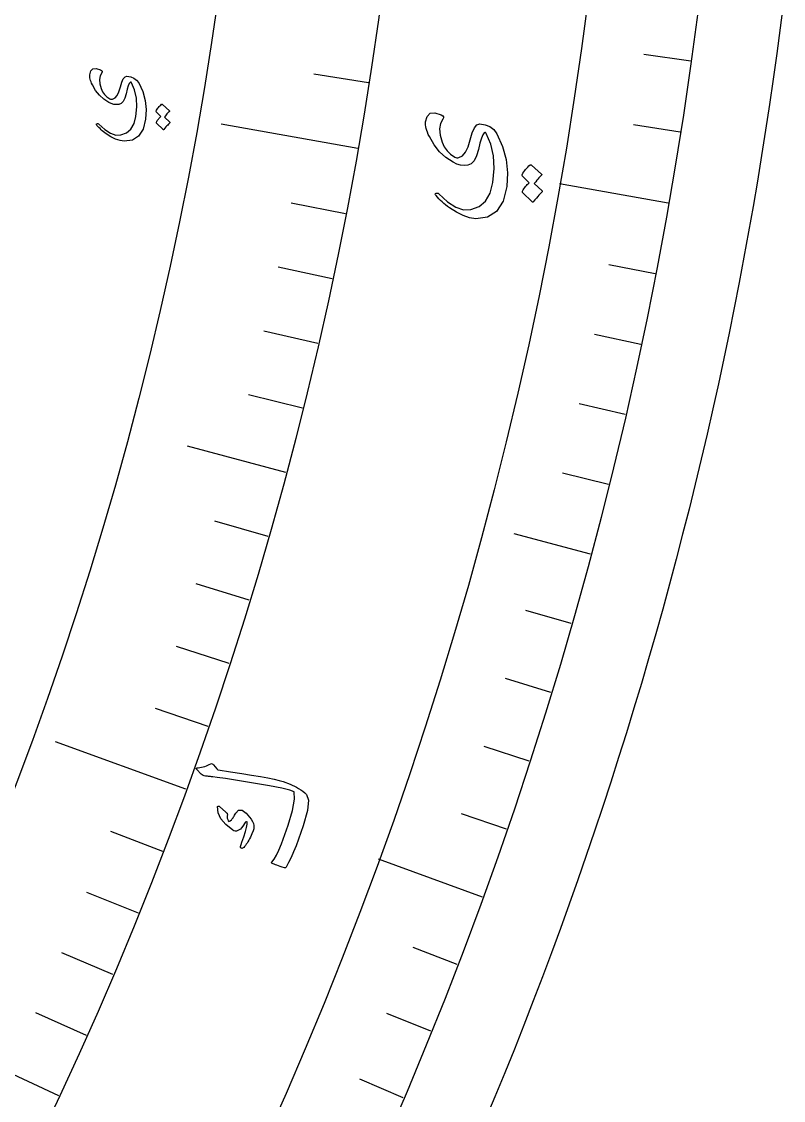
# Model space of a CAD drawing. Header units: millimetres. Extents: x -82 to 82, y -82 to 107.
# Drawn here: x 66.94 to 81.88, y -31.64 to -10.48 of the extents above; entities that cross this region are included whole.
import ezdxf

# ---------------------------------------------------------------- set-up
doc = ezdxf.new("R2010")
doc.units = ezdxf.units.MM
for name, color, linetype in [('CUT_OUTER', 1, 'Continuous'), ('ENGRAVE', 7, 'Continuous'), ('ENGRAVE_FINE', 8, 'Continuous'), ('TEXT', 5, 'Continuous')]:
    doc.layers.add(name, color=color, linetype=linetype)

msp = doc.modelspace()

# ---------------------------------------------------------------- linework, layer by layer
at = {"layer": 'CUT_OUTER'}
msp.add_lwpolyline([(81.8796, -10.0989), (81.8161, -10.6011), (81.7495, -11.1029), (81.6798, -11.6043), (81.6071, -12.1053), (81.5312, -12.6058), (81.4524, -13.1058), (81.3704, -13.6053), (81.2854, -14.1044), (81.1973, -14.6028), (81.1062, -15.1008), (81.012, -15.5982), (80.9148, -16.095), (80.8145, -16.5911), (80.7112, -17.0867), (80.6048, -17.5816), (80.4954, -18.0759), (80.383, -18.5694), (80.2675, -19.0623), (80.1491, -19.5544), (80.0276, -20.0459), (79.9031, -20.5365), (79.7756, -21.0264), (79.645, -21.5155), (79.5115, -22.0038), (79.375, -22.4913), (79.2355, -22.9779), (79.093, -23.4636), (78.9476, -23.9485), (78.7991, -24.4324), (78.6477, -24.9155), (78.4934, -25.3976), (78.3361, -25.8787), (78.1758, -26.3589), (78.0126, -26.8381), (77.8465, -27.3163), (77.6774, -27.7934), (77.5054, -28.2695), (77.3305, -28.7445), (77.1526, -29.2185), (76.9719, -29.6913), (76.7883, -30.1631), (76.6018, -30.6337), (76.4123, -31.1031), (76.2201, -31.5714), (76.0249, -32.0385)], dxfattribs=at)
at = {"layer": 'ENGRAVE'}
for points in [[(73.5282, -12.965), (70.8471, -12.4922)], [(79.6217, -14.0395), (77.489, -13.6634)], [(72.1184, -19.3241), (70.19, -18.8073)], [(78.0951, -20.9255), (76.6009, -20.5252)], [(70.1598, -25.5361), (67.6015, -24.6049)], [(75.9741, -27.6523), (73.9391, -26.9116)], [(67.6672, -31.5537), (65.8578, -30.71)]]:
    msp.add_lwpolyline(points, dxfattribs=at)
for radius in [80.85, 80.85, 78.6844, 74.6625, 74.6625, 71.4862]:
    msp.add_circle((0, 0), radius, dxfattribs=at)
at = {"layer": 'ENGRAVE_FINE'}
for points in [[(80.0632, -11.2521), (79.1441, -11.123)], [(73.7433, -11.6798), (72.6677, -11.5094)], [(79.8546, -12.6477), (78.9379, -12.5025)], [(73.2907, -14.2463), (72.2217, -14.0385)], [(73.0309, -15.5232), (71.9657, -15.2968)], [(79.3646, -15.4269), (78.4535, -15.2498)], [(72.7489, -16.7954), (71.6878, -16.5504)], [(79.0832, -16.8097), (78.1754, -16.6167)], [(72.4447, -18.0625), (71.3881, -17.799)], [(78.7778, -18.1873), (77.8735, -17.9785)], [(78.4484, -19.5594), (77.5479, -19.3349)], [(71.7702, -20.5798), (70.7234, -20.2796)], [(71.4001, -21.8292), (70.3587, -21.5108)], [(77.718, -22.2853), (76.8258, -22.0295)], [(71.0083, -23.072), (69.9726, -22.7355)], [(77.3172, -23.6383), (76.4297, -23.3669)], [(70.5948, -24.3077), (69.5651, -23.9532)], [(76.8929, -24.984), (76.0102, -24.6972)], [(76.4452, -26.3222), (75.5676, -26.02)], [(69.7034, -26.7566), (68.6868, -26.3664)], [(69.2259, -27.9691), (68.2162, -27.5611)], [(68.7272, -29.173), (67.7248, -28.7475)], [(75.48, -28.974), (74.6135, -28.6414)], [(68.2076, -30.368), (67.2127, -29.925)], [(74.9628, -30.2869), (74.1023, -29.9393)], [(74.4228, -31.5906), (73.5685, -31.228)]]:
    msp.add_lwpolyline(points, dxfattribs=at)
at = {"layer": 'TEXT'}
for points in [[(68.507, -11.4801), (68.4742, -11.5416), (68.461, -11.6142), (68.4674, -11.6979), (68.4934, -11.7929), (68.5229, -11.8554), (68.5615, -11.91), (68.6093, -11.9566), (68.6662, -11.9953), (68.6781, -12.0002), (68.6909, -12.0027), (68.7047, -12.0028), (68.7194, -12.0004), (68.7682, -11.9758), (68.8101, -11.9276), (68.8451, -11.8558), (68.8732, -11.7602), (68.8998, -11.6657), (68.9302, -11.5989), (68.9644, -11.5599), (69.0025, -11.5485), (69.0766, -11.559), (69.1398, -11.5846), (69.1922, -11.6254), (69.2337, -11.6814), (69.3106, -11.8505), (69.3583, -12.0253), (69.3769, -12.2055), (69.3663, -12.3911), (69.3169, -12.587), (69.2309, -12.7244), (69.1085, -12.8033), (68.9499, -12.8238), (68.8673, -12.8113), (68.7804, -12.7828), (68.6891, -12.7385), (68.5934, -12.6782), (68.5674, -12.6586), (68.5424, -12.6388), (68.5184, -12.6188), (68.4956, -12.5987), (68.4737, -12.5782), (68.4527, -12.5572), (68.4325, -12.5358), (68.4132, -12.5138), (68.4057, -12.5026), (68.4034, -12.4933), (68.4066, -12.4861), (68.4151, -12.4809), (68.4248, -12.4789), (68.434, -12.4797), (68.4428, -12.4832), (68.451, -12.4895), (68.5694, -12.5969), (68.6807, -12.6682), (68.7852, -12.7034), (68.8828, -12.7023), (68.993, -12.661), (69.0791, -12.5863), (69.1409, -12.4781), (69.1782, -12.3365), (69.1963, -12.1498), (69.1878, -11.9774), (69.1527, -11.8195), (69.0912, -11.6762), (69.0854, -11.6673), (69.0788, -11.6631), (69.0714, -11.6639), (69.0632, -11.6694), (69.0455, -11.6945), (69.0263, -11.7399), (69.0057, -11.8057), (68.9837, -11.8919), (68.9574, -11.9789), (68.9252, -12.0431), (68.887, -12.0846), (68.8429, -12.1034), (68.7942, -12.1071), (68.7448, -12.1018), (68.6947, -12.0875), (68.6438, -12.0642), (68.5468, -12.0008), (68.4612, -11.9216), (68.3868, -11.8267), (68.3236, -11.716), (68.3091, -11.6871), (68.2969, -11.6593), (68.2872, -11.6327), (68.2798, -11.6073), (68.2747, -11.5831), (68.2716, -11.5604), (68.2707, -11.5391), (68.2719, -11.5191), (68.2919, -11.4438), (68.3335, -11.4025), (68.3967, -11.3952), (68.4814, -11.422), (68.5032, -11.4352), (68.5148, -11.4493), (68.516, -11.4643), (68.507, -11.4801)], [(69.5746, -12.2489), (69.5725, -12.2459), (69.5717, -12.242), (69.572, -12.2374), (69.5735, -12.2318), (69.5844, -12.213), (69.5961, -12.1949), (69.6083, -12.1776), (69.6212, -12.1611), (69.6349, -12.1452), (69.6495, -12.1299), (69.6651, -12.1151), (69.6816, -12.1009), (69.6863, -12.0984), (69.691, -12.0977), (69.6956, -12.0989), (69.7002, -12.102), (69.8364, -12.2272), (69.8379, -12.2303), (69.8373, -12.2343), (69.8343, -12.2392), (69.8291, -12.245), (69.8246, -12.2488), (69.8182, -12.2553), (69.8099, -12.2643), (69.7998, -12.2758), (69.7876, -12.2901), (69.7732, -12.3071), (69.7566, -12.327), (69.7379, -12.3495), (69.8431, -12.4487), (69.8461, -12.4529), (69.8461, -12.4577), (69.8432, -12.463), (69.8374, -12.4689), (69.8323, -12.4739), (69.8246, -12.482), (69.8143, -12.493), (69.8014, -12.507), (69.7858, -12.5242), (69.7676, -12.5448), (69.7466, -12.569), (69.7228, -12.5966), (69.7192, -12.5993), (69.7159, -12.6001), (69.713, -12.5992), (69.7104, -12.5965), (69.5812, -12.4696), (69.5791, -12.4666), (69.5783, -12.4627), (69.5786, -12.4581), (69.5801, -12.4525), (69.5886, -12.4364), (69.598, -12.4209), (69.6081, -12.406), (69.619, -12.3919), (69.6306, -12.3783), (69.6427, -12.3654), (69.6554, -12.3532), (69.6685, -12.3415)], [(75.2011, -12.3888), (75.1536, -12.4783), (75.1347, -12.5839), (75.1443, -12.7055), (75.1822, -12.8434), (75.2253, -12.9342), (75.2815, -13.0135), (75.3511, -13.0813), (75.434, -13.1375), (75.4512, -13.1447), (75.4699, -13.1483), (75.4899, -13.1484), (75.5113, -13.1449), (75.5822, -13.1091), (75.6431, -13.0389), (75.694, -12.9342), (75.7346, -12.7951), (75.7731, -12.6574), (75.817, -12.56), (75.8667, -12.503), (75.9221, -12.4863), (76.0299, -12.5012), (76.122, -12.5382), (76.1983, -12.5975), (76.2588, -12.679), (76.371, -12.9253), (76.4407, -13.1802), (76.4677, -13.4432), (76.452, -13.714), (76.3797, -13.9999), (76.254, -14.2004), (76.0756, -14.3151), (75.8449, -14.3444), (75.7247, -14.3259), (75.5984, -14.284), (75.4658, -14.219), (75.327, -14.131), (75.2891, -14.1023), (75.2528, -14.0734), (75.2181, -14.0443), (75.1849, -14.0149), (75.1532, -13.985), (75.1226, -13.9545), (75.0934, -13.9232), (75.0654, -13.8913), (75.0544, -13.8749), (75.0512, -13.8615), (75.0558, -13.851), (75.0682, -13.8434), (75.0823, -13.8406), (75.0958, -13.8417), (75.1085, -13.8469), (75.1204, -13.8561), (75.2922, -14.0125), (75.454, -14.1168), (75.6058, -14.1684), (75.7478, -14.1672), (75.9083, -14.1073), (76.0337, -13.9985), (76.1239, -13.8408), (76.1786, -13.6344), (76.2051, -13.362), (76.1926, -13.1107), (76.1413, -12.8805), (76.0515, -12.6719), (76.0431, -12.6589), (76.0335, -12.653), (76.0227, -12.654), (76.0108, -12.6621), (75.9851, -12.6987), (75.9573, -12.765), (75.9275, -12.8609), (75.8956, -12.9865), (75.8575, -13.1133), (75.8107, -13.2069), (75.7551, -13.2674), (75.6909, -13.2947), (75.6202, -13.3001), (75.5483, -13.2924), (75.4754, -13.2716), (75.4013, -13.2378), (75.2603, -13.1456), (75.1357, -13.0305), (75.0273, -12.8927), (74.9351, -12.7321), (74.9139, -12.69), (74.8962, -12.6497), (74.8819, -12.6111), (74.8711, -12.5742), (74.8636, -12.5392), (74.8591, -12.5062), (74.8576, -12.4753), (74.8592, -12.4463), (74.8881, -12.3368), (74.9484, -12.2767), (75.0402, -12.2658), (75.1636, -12.3044), (75.1954, -12.3235), (75.2122, -12.344), (75.2141, -12.3657), (75.2011, -12.3888)], [(76.7553, -13.5063), (76.7523, -13.5019), (76.751, -13.4963), (76.7515, -13.4894), (76.7536, -13.4813), (76.7696, -13.4538), (76.7865, -13.4274), (76.8044, -13.4021), (76.8232, -13.3779), (76.8431, -13.3547), (76.8644, -13.3323), (76.887, -13.3106), (76.911, -13.2898), (76.9179, -13.2862), (76.9247, -13.2852), (76.9314, -13.287), (76.938, -13.2914), (77.1362, -13.4742), (77.1384, -13.4787), (77.1374, -13.4845), (77.1331, -13.4917), (77.1256, -13.5002), (77.119, -13.5058), (77.1097, -13.5152), (77.0976, -13.5284), (77.0828, -13.5453), (77.0651, -13.5662), (77.0441, -13.5911), (77.02, -13.6201), (76.9927, -13.6532), (77.1455, -13.7981), (77.1499, -13.8043), (77.1499, -13.8113), (77.1457, -13.8191), (77.1372, -13.8276), (77.1298, -13.835), (77.1186, -13.8468), (77.1036, -13.8629), (77.0848, -13.8833), (77.0621, -13.9085), (77.0354, -13.9387), (77.0048, -13.9741), (76.9702, -14.0144), (76.9649, -14.0183), (76.9601, -14.0196), (76.9558, -14.0182), (76.952, -14.0142), (76.7645, -13.8287), (76.7615, -13.8243), (76.7602, -13.8187), (76.7607, -13.8119), (76.7629, -13.8038), (76.7754, -13.7802), (76.789, -13.7575), (76.8038, -13.7358), (76.8197, -13.7151), (76.8365, -13.6954), (76.8542, -13.6765), (76.8726, -13.6586), (76.8918, -13.6415)], [(70.3962, -25.1155), (70.4318, -25.1108), (70.466, -25.1049), (70.4989, -25.0977), (70.5305, -25.0892), (70.5609, -25.0793), (70.59, -25.0677), (70.6178, -25.0546), (70.6445, -25.0399), (70.6582, -25.0354), (70.6716, -25.0371), (70.6848, -25.0449), (70.6979, -25.0588), (70.7646, -25.1383), (70.772, -25.1463), (70.7785, -25.1525), (70.7841, -25.1568), (70.7887, -25.1593), (71.0326, -25.1948), (71.2526, -25.228), (71.4485, -25.2593), (71.6205, -25.2885), (71.7681, -25.3159), (71.8913, -25.3416), (71.99, -25.3657), (72.0641, -25.3883), (72.2018, -25.4368), (72.2446, -25.4547), (72.2869, -25.4747), (72.3285, -25.4969), (72.3696, -25.5213), (72.41, -25.548), (72.4498, -25.5773), (72.4888, -25.6092), (72.5271, -25.6436), (72.5635, -25.7523), (72.5418, -25.9559), (72.4611, -26.2543), (72.3203, -26.6467), (72.271, -26.7673), (72.2221, -26.8776), (72.1736, -26.9777), (72.1256, -27.0675), (72.1188, -27.0747), (72.111, -27.0788), (72.1025, -27.0798), (72.0932, -27.0777), (72.0495, -27.0642), (72.0098, -27.0516), (71.9742, -27.04), (71.9426, -27.0292), (71.9147, -27.0192), (71.8902, -27.0099), (71.869, -27.0012), (71.8511, -26.9932), (71.8413, -26.9881), (71.8369, -26.9823), (71.838, -26.9757), (71.8445, -26.9684), (71.8887, -26.9103), (71.9347, -26.8313), (71.9825, -26.7314), (72.0318, -26.6106), (72.1658, -26.2445), (72.2521, -25.9515), (72.2916, -25.7321), (72.2849, -25.5864), (72.1993, -25.5563), (72.0378, -25.5187), (71.8003, -25.4733), (71.4869, -25.42), (71.1724, -25.3685), (70.9343, -25.3301), (70.7725, -25.3052), (70.687, -25.2938), (70.6633, -25.2914), (70.6412, -25.2891), (70.6206, -25.2869), (70.6015, -25.2849), (70.5841, -25.2832), (70.5686, -25.2817), (70.555, -25.2805), (70.5433, -25.2796), (70.5182, -25.276), (70.4957, -25.2687), (70.4757, -25.2577), (70.4582, -25.2429), (70.3702, -25.1527), (70.3646, -25.1458), (70.3615, -25.1395), (70.361, -25.1337), (70.3631, -25.1285), (70.3691, -25.1233), (70.3766, -25.1194), (70.3856, -25.1168), (70.3962, -25.1155)], [(70.7796, -25.8788), (70.7822, -25.8739), (70.786, -25.8702), (70.7908, -25.8677), (70.7969, -25.8664), (70.8016, -25.8669), (70.8065, -25.8683), (70.8114, -25.8705), (70.8165, -25.8735), (70.9436, -25.9858), (70.9561, -25.9984), (70.9649, -26.01), (70.9701, -26.0208), (70.9717, -26.0306), (70.9689, -26.0689), (70.9711, -26.1033), (70.9784, -26.1337), (70.9908, -26.16), (70.9995, -26.1675), (71.0123, -26.1663), (71.029, -26.1564), (71.0498, -26.1377), (71.0609, -26.1242), (71.0718, -26.1101), (71.0826, -26.0953), (71.0933, -26.0799), (71.1038, -26.0636), (71.1143, -26.0463), (71.1247, -26.0281), (71.1352, -26.0088), (71.1904, -25.9493), (71.2594, -25.9489), (71.342, -26.0077), (71.4383, -26.1259), (71.4637, -26.1696), (71.4814, -26.2096), (71.4913, -26.246), (71.4933, -26.2788), (71.4884, -26.3121), (71.4753, -26.3559), (71.4539, -26.4101), (71.4242, -26.4747), (71.4083, -26.5073), (71.392, -26.5379), (71.3753, -26.5663), (71.3581, -26.5925), (71.3411, -26.6169), (71.3247, -26.6394), (71.309, -26.6603), (71.2939, -26.6793), (71.2814, -26.6899), (71.2693, -26.6962), (71.2575, -26.6984), (71.2462, -26.6963), (71.2358, -26.6904), (71.2299, -26.6823), (71.2285, -26.6719), (71.2315, -26.6591), (71.2433, -26.6195), (71.2574, -26.5748), (71.2738, -26.5249), (71.2924, -26.47), (71.327, -26.3675), (71.3501, -26.2861), (71.3618, -26.2257), (71.3621, -26.1864), (71.3605, -26.1807), (71.357, -26.1766), (71.3517, -26.1743), (71.3446, -26.1736), (71.3397, -26.1746), (71.3344, -26.1778), (71.3286, -26.1832), (71.3225, -26.1907), (71.2732, -26.2641), (71.251, -26.2941), (71.2278, -26.3183), (71.2036, -26.3365), (71.1784, -26.3489), (71.1511, -26.3571), (71.1256, -26.3584), (71.1018, -26.353), (71.0797, -26.3407), (70.9405, -26.2317), (70.8441, -26.1185), (70.7905, -26.0009), (70.7796, -25.8788)]]:
    msp.add_lwpolyline(points, close=True, dxfattribs=at)

doc.saveas('drawing.dxf')
